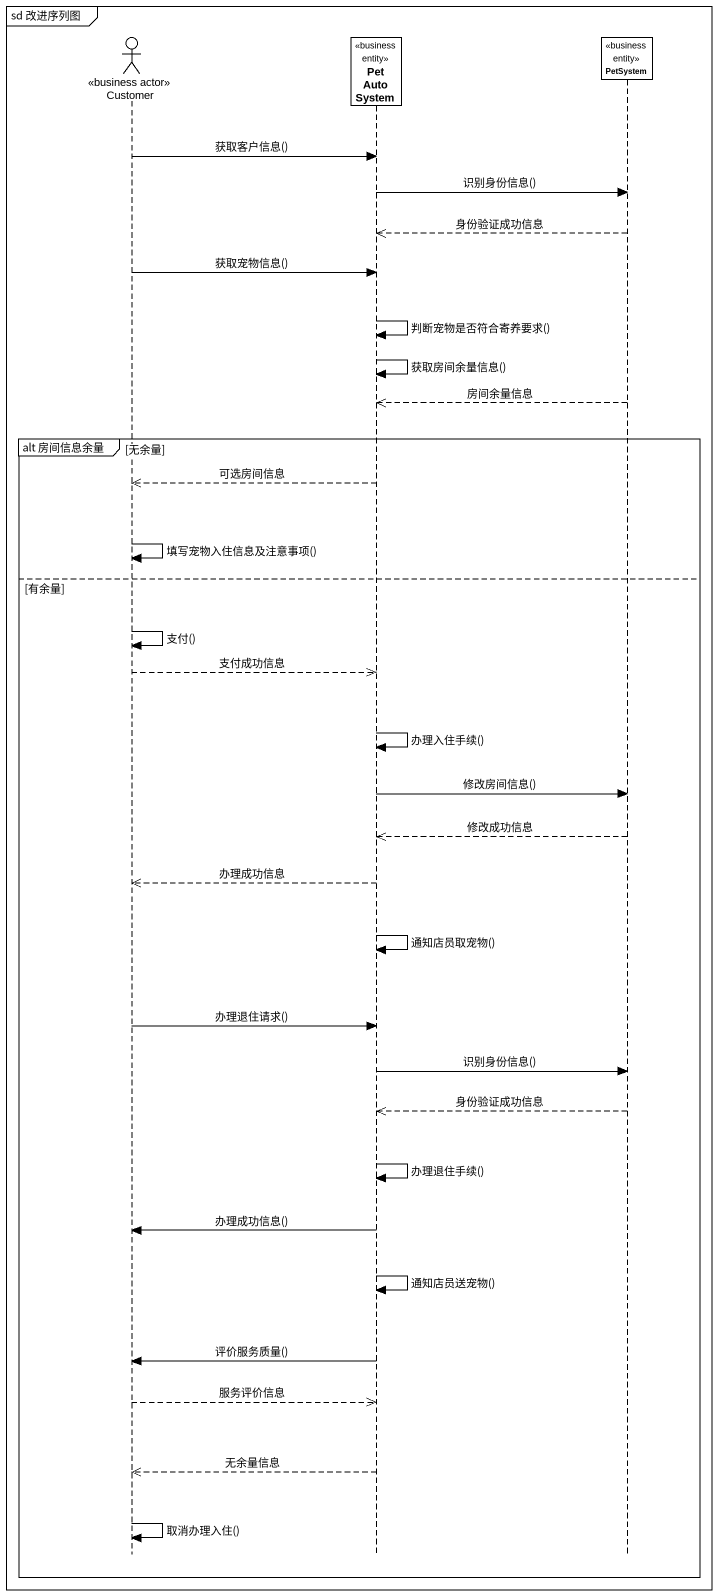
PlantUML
@startuml
mainframe sd 改进序列图
hide footbox
actor Customer <<business actor>>
participant PetAutoSystem <<business entity>>
participant PetSystem <<business entity>>

Customer -> PetAutoSystem : 获取客户信息()
PetAutoSystem -> PetSystem : 识别身份信息()
PetSystem -->> PetAutoSystem : 身份验证成功信息
Customer -> PetAutoSystem : 获取宠物信息()
PetAutoSystem -> PetAutoSystem : 判断宠物是否符合寄养要求()
PetAutoSystem -> PetAutoSystem : 获取房间余量信息()
PetSystem -->> PetAutoSystem : 房间余量信息
group alt 房间信息余量 [无余量]
  PetAutoSystem -->> Customer : 可选房间信息
  Customer -> Customer : 填写宠物入住信息及注意事项()
else 有余量
  Customer -> Customer : 支付()
  Customer -->> PetAutoSystem : 支付成功信息
  PetAutoSystem -> PetAutoSystem : 办理入住手续()
  PetAutoSystem -> PetSystem : 修改房间信息()
  PetSystem -->> PetAutoSystem : 修改成功信息
  PetAutoSystem -->> Customer : 办理成功信息
  PetAutoSystem -> PetAutoSystem : 通知店员取宠物()
  Customer -> PetAutoSystem : 办理退住请求()
  PetAutoSystem -> PetSystem : 识别身份信息()
  PetSystem -->> PetAutoSystem : 身份验证成功信息
  PetAutoSystem -> PetAutoSystem : 办理退住手续()
  PetAutoSystem -> Customer : 办理成功信息()
  PetAutoSystem -> PetAutoSystem : 通知店员送宠物()
  PetAutoSystem -> Customer : 评价服务质量()
  Customer -->> PetAutoSystem : 服务评价信息
  PetAutoSystem -->> Customer : 无余量信息
  Customer -> Customer : 取消办理入住()
end
@enduml
